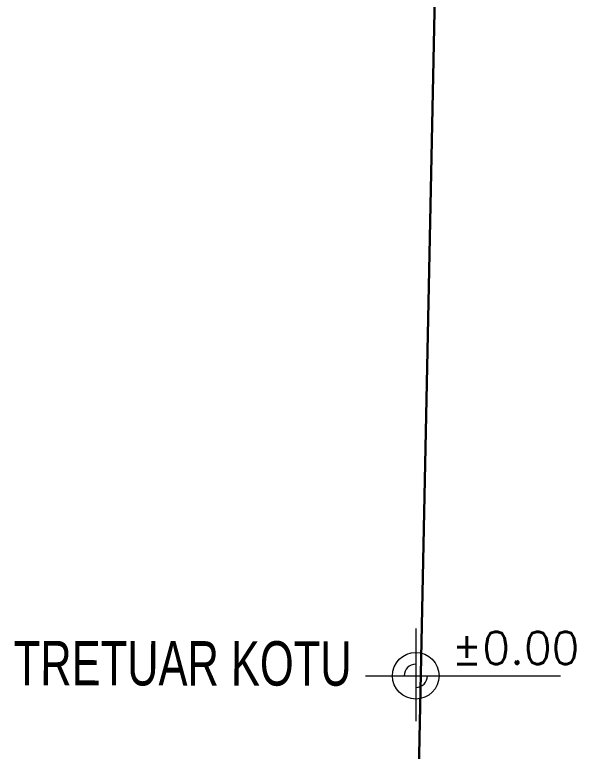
# Model space of a CAD drawing. Header units: inches. Extents: x -7543 to -822, y 102837 to 190349.
# Drawn here: x -837.41404 to -837.38375, y 102837.08595 to 102837.12575 of the extents above; entities that cross this region are included whole.
import ezdxf
from ezdxf.enums import TextEntityAlignment as Align

# ---------------------------------------------------------------- set-up
doc = ezdxf.new("R2010")
doc.units = ezdxf.units.IN
doc.header["$MEASUREMENT"] = 0
doc.layers.add('ARSA', color=7, linetype='Continuous', lineweight=30)
doc.layers.add('YAZI', color=7, linetype='Continuous', lineweight=25)
doc.layers.add('BALKON', color=7, linetype='Continuous', lineweight=20, true_color=0xffaaa9)
doc.styles.add('İSİM', font='arial.ttf', dxfattribs={"width": 0.7, "height": 50})
doc.styles.add('ÖLÇÜ', font='simplex.shx')

msp = doc.modelspace()

# ---------------------------------------------------------------- linework, layer by layer
at = {"layer": 'ARSA', "color": 40}
msp.add_line((-837.393442, 102837.024286), (-837.387029, 102837.337495), dxfattribs=at)
at = {"layer": 'BALKON'}
for p, q in [((-837.392371, 102837.092575), (-837.392371, 102837.087573)), ((-837.395084, 102837.090028), (-837.384551, 102837.090028))]:
    msp.add_line(p, q, dxfattribs=at)
msp.add_circle((-837.392371, 102837.090028), 0.00126, dxfattribs=at)
for start, end in [(90, 180), (270, 0)]:
    msp.add_arc((-837.392371, 102837.090028), 0.00063, start, end, dxfattribs=at)

# ---------------------------------------------------------------- texts
at = {"layer": 'BALKON', "style": 'ÖLÇÜ'}
msp.add_attdef('%%P0.00', text='%%p0.00', height=0.00175, dxfattribs=at).set_placement((-837.38698, 102837.09066), align=Align.CENTER)
at = {"layer": 'YAZI', "style": 'İSİM', "width": 0.7}
msp.add_text('TRETUAR KOTU', height=0.0024, rotation=359.9399, dxfattribs=at).set_placement((-837.41409, 102837.089511))

doc.saveas('drawing.dxf')
